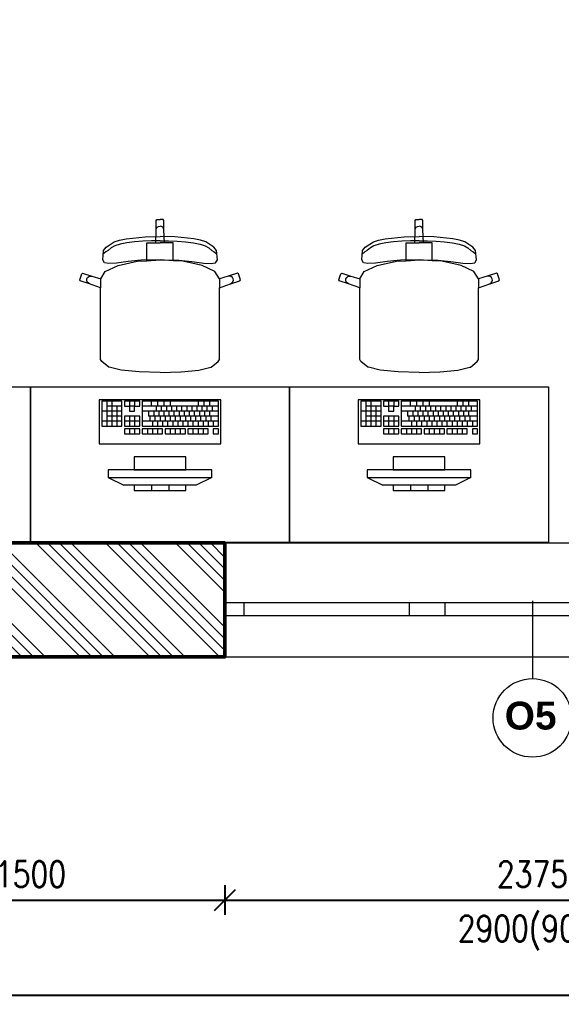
# Model space of a CAD drawing. Header units: millimetres. Extents: x 89194 to 559352, y -753138 to -204019.
# Drawn here: x 348532 to 350622, y -491953 to -488132 of the extents above; entities that cross this region are included whole.
import ezdxf

# ---------------------------------------------------------------- set-up
doc = ezdxf.new("R2010")
doc.units = ezdxf.units.MM
doc.header["$LTSCALE"] = 400
doc.header["$PDMODE"] = 3
for name, color, linetype, lineweight in [('RG_koty', 7, 'Continuous', 9), ('RG_nábytek', 32, 'Continuous', 9), ('RG_okna', 3, 'Continuous', 9), ('RG_popis okna', 131, 'Continuous', 9), ('RG_zdivo nové', 1, 'Continuous', 50), ('RG_šrafy', 253, 'Continuous', 9)]:
    doc.layers.add(name, color=color, linetype=linetype, lineweight=lineweight)
doc.styles.add('Arial 250', font='Arial Bold.ttf', dxfattribs={"height": 250})
doc.styles.add('Koty', font='romans.shx', dxfattribs={"width": 0.8})
doc.dimstyles.new('RG_50_vnitřní', dxfattribs={"dimscale": 50, "dimtxt": 2, "dimasz": 1.6, "dimexe": 1.15, "dimexo": 0, "dimgap": 1, "dimtad": 1, "dimdec": 0, "dimrnd": 5, "dimzin": 0, "dimdsep": 46, "dimtxsty": 'Koty', "dimblk1": 'OBLIQUE', "dimblk2": 'OBLIQUE', "dimsah": 1, "dimcen": 0.09, "dimclrd": 256, "dimclre": 256, "dimclrt": 2, "dimazin": 0, "dimtfac": 1, "dimtdec": 0, "dimtmove": 2, "dimatfit": 3, "dimfxl": 1.15, "dimfxlon": 1, "dimtolj": 1, "dimtzin": 0, "dimarcsym": 0})

# ---------------------------------------------------------------- blocks, each defined once
blk = doc.blocks.new('okno_2375')
at = {"layer": 'RG_okna'}
for points in [[(437181.1, -409465), (439556.1, -409465)], [(437181.1, -409695), (439556.1, -409695)], [(437256.1, -409745), (437256.1, -409695)], [(437894.1, -409745), (437894.1, -409695)], [(438030.1, -409695), (438030.1, -409745)], [(438707.1, -409695), (438707.1, -409745)], [(438843.1, -409745), (438843.1, -409695)], [(439481.1, -409745), (439481.1, -409695)], [(437181.1, -409745), (439556.1, -409745)], [(437181.1, -409905), (439556.1, -409905)]]:
    blk.add_lwpolyline(points, dxfattribs=at)
blk = doc.blocks.new('nabytek_mala_ucebna')
at = {"layer": 'RG_nábytek'}
for p, q in [((481063.9, -448223), (481066.9, -448220)), ((481063.9, -448259.9), (481063.9, -448223)), ((481063.9, -448259.9), (481065, -448254.2)), ((481065, -448254.2), (481068.3, -448249.3)), ((481066.9, -448220), (481079, -448220)), ((481068.3, -448249.3), (481073.2, -448246.1)), ((481073.2, -448246.1), (481079, -448245)), ((481091, -448220), (481079, -448220)), ((481084.7, -448246.1), (481079, -448245)), ((481089.6, -448249.3), (481084.7, -448246.1)), ((481092.9, -448254.2), (481089.6, -448249.3)), ((481094, -448223), (481091, -448220)), ((481094, -448259.9), (481092.9, -448254.2)), ((481094, -448259.9), (481094, -448223)), ((482063.9, -448223), (482066.9, -448220)), ((482063.9, -448259.9), (482063.9, -448223)), ((482063.9, -448259.9), (482065, -448254.2)), ((482065, -448254.2), (482068.3, -448249.3)), ((482066.9, -448220), (482079, -448220)), ((482068.3, -448249.3), (482073.2, -448246.1)), ((482073.2, -448246.1), (482079, -448245)), ((482091, -448220), (482079, -448220)), ((482084.7, -448246.1), (482079, -448245)), ((482089.6, -448249.3), (482084.7, -448246.1)), ((482092.9, -448254.2), (482089.6, -448249.3)), ((482094, -448223), (482091, -448220)), ((482094, -448259.9), (482092.9, -448254.2)), ((482094, -448259.9), (482094, -448223)), ((480922.4, -448298.8), (480948.2, -448294)), ((480948.2, -448294), (481021.5, -448287)), ((481021.5, -448287), (481079, -448284.8)), ((481062.1, -448309.8), (481063.9, -448259.9)), ((481136.5, -448287), (481079, -448284.8)), ((481095.8, -448309.8), (481094, -448259.9)), ((481209.7, -448294), (481136.5, -448287)), ((481235.5, -448298.8), (481209.7, -448294)), ((481922.4, -448298.8), (481948.2, -448294)), ((481948.2, -448294), (482021.5, -448287)), ((482021.5, -448287), (482079, -448284.8)), ((482062.1, -448309.8), (482063.9, -448259.9)), ((482136.5, -448287), (482079, -448284.8)), ((482095.8, -448309.8), (482094, -448259.9)), ((482209.7, -448294), (482136.5, -448287)), ((482235.5, -448298.8), (482209.7, -448294)), ((480860.9, -448339.3), (480871.4, -448326.1)), ((480871.4, -448326.1), (480902.4, -448306)), ((480890.9, -448328.4), (480879.2, -448338.5)), ((480904.1, -448320.8), (480890.9, -448328.4)), ((480902.4, -448306), (480922.4, -448298.8)), ((480924.5, -448314.5), (480904.1, -448320.8)), ((480950.4, -448309.6), (480924.5, -448314.5)), ((480980.4, -448305.9), (480950.4, -448309.6)), ((481012.9, -448303.3), (480980.4, -448305.9)), ((481046.2, -448301.9), (481012.9, -448303.3)), ((481028.6, -448339.7), (481028.6, -448309.8)), ((481028.6, -448309.8), (481062.1, -448309.8)), ((481079, -448301.4), (481046.2, -448301.9)), ((481062.1, -448309.8), (481079, -448309.8)), ((481079, -448301.4), (481111.7, -448301.9)), ((481095.8, -448309.8), (481079, -448309.8)), ((481129.3, -448309.8), (481095.8, -448309.8)), ((481111.7, -448301.9), (481145, -448303.3)), ((481129.3, -448339.7), (481129.3, -448309.8)), ((481145, -448303.3), (481177.5, -448305.9)), ((481177.5, -448305.9), (481207.5, -448309.6)), ((481207.5, -448309.6), (481233.4, -448314.5)), ((481233.4, -448314.5), (481253.8, -448320.8)), ((481255.5, -448306), (481235.5, -448298.8)), ((481253.8, -448320.8), (481267, -448328.4)), ((481286.5, -448326.1), (481255.5, -448306)), ((481267, -448328.4), (481278.7, -448338.5)), ((481297.1, -448339.3), (481286.5, -448326.1)), ((481860.9, -448339.3), (481871.4, -448326.1)), ((481871.4, -448326.1), (481902.4, -448306)), ((481890.9, -448328.4), (481879.2, -448338.5)), ((481904.1, -448320.8), (481890.9, -448328.4)), ((481902.4, -448306), (481922.4, -448298.8)), ((481924.5, -448314.5), (481904.1, -448320.8)), ((481950.4, -448309.6), (481924.5, -448314.5)), ((481980.4, -448305.9), (481950.4, -448309.6)), ((482012.9, -448303.3), (481980.4, -448305.9)), ((482046.2, -448301.9), (482012.9, -448303.3)), ((482028.6, -448339.7), (482028.6, -448309.8)), ((482028.6, -448309.8), (482062.1, -448309.8)), ((482079, -448301.4), (482046.2, -448301.9)), ((482062.1, -448309.8), (482079, -448309.8)), ((482079, -448301.4), (482111.7, -448301.9)), ((482095.8, -448309.8), (482079, -448309.8)), ((482129.3, -448309.8), (482095.8, -448309.8)), ((482111.7, -448301.9), (482145, -448303.3)), ((482129.3, -448339.7), (482129.3, -448309.8)), ((482145, -448303.3), (482177.5, -448305.9)), ((482177.5, -448305.9), (482207.5, -448309.6)), ((482207.5, -448309.6), (482233.4, -448314.5)), ((482233.4, -448314.5), (482253.8, -448320.8)), ((482255.5, -448306), (482235.5, -448298.8)), ((482253.8, -448320.8), (482267, -448328.4)), ((482286.5, -448326.1), (482255.5, -448306)), ((482267, -448328.4), (482278.7, -448338.5)), ((482297.1, -448339.3), (482286.5, -448326.1)), ((480857.6, -448375.3), (480860.9, -448339.3)), ((480863.9, -448349.8), (480860.2, -448352.4)), ((480870.2, -448344.7), (480863.9, -448349.8)), ((480879.2, -448338.5), (480870.2, -448344.7)), ((481028.6, -448378.4), (481028.6, -448339.7)), ((481129.3, -448378.4), (481129.3, -448339.7)), ((481278.7, -448338.5), (481287.7, -448344.7)), ((481287.7, -448344.7), (481294, -448349.8)), ((481294, -448349.8), (481297.7, -448352.4)), ((481300.3, -448375.3), (481297.1, -448339.3)), ((481857.6, -448375.3), (481860.9, -448339.3)), ((481863.9, -448349.8), (481860.2, -448352.4)), ((481870.2, -448344.7), (481863.9, -448349.8)), ((481879.2, -448338.5), (481870.2, -448344.7)), ((482028.6, -448378.4), (482028.6, -448339.7)), ((482129.3, -448378.4), (482129.3, -448339.7)), ((482278.7, -448338.5), (482287.7, -448344.7)), ((482287.7, -448344.7), (482294, -448349.8)), ((482294, -448349.8), (482297.7, -448352.4)), ((482300.3, -448375.3), (482297.1, -448339.3)), ((480864.3, -448386.9), (480857.6, -448375.3)), ((480881.5, -448389.9), (480864.3, -448386.9)), ((480867.1, -448420.4), (480916.8, -448396.7)), ((480910.4, -448387.4), (480881.5, -448389.9)), ((480955.7, -448381.5), (480910.4, -448387.4)), ((480916.8, -448396.7), (480991.2, -448380.8)), ((481006.7, -448376.9), (480955.7, -448381.5)), ((480991.2, -448380.8), (481028.6, -448378.4)), ((481079, -448374.5), (481006.7, -448376.9)), ((481028.6, -448378.4), (481079, -448375.2)), ((481079, -448374.5), (481151.3, -448376.9)), ((481129.3, -448378.4), (481079, -448375.2)), ((481166.7, -448380.8), (481129.3, -448378.4)), ((481151.3, -448376.9), (481202.2, -448381.5)), ((481241.1, -448396.7), (481166.7, -448380.8)), ((481202.2, -448381.5), (481247.5, -448387.4)), ((481290.8, -448420.4), (481241.1, -448396.7)), ((481247.5, -448387.4), (481276.4, -448389.9)), ((481276.4, -448389.9), (481293.6, -448386.9)), ((481293.6, -448386.9), (481300.3, -448375.3)), ((481864.3, -448386.9), (481857.6, -448375.3)), ((481881.5, -448389.9), (481864.3, -448386.9)), ((481867.1, -448420.4), (481916.8, -448396.7)), ((481910.4, -448387.4), (481881.5, -448389.9)), ((481955.7, -448381.5), (481910.4, -448387.4)), ((481916.8, -448396.7), (481991.2, -448380.8)), ((482006.7, -448376.9), (481955.7, -448381.5)), ((481991.2, -448380.8), (482028.6, -448378.4)), ((482079, -448374.5), (482006.7, -448376.9)), ((482028.6, -448378.4), (482079, -448375.2)), ((482079, -448374.5), (482151.3, -448376.9)), ((482129.3, -448378.4), (482079, -448375.2)), ((482166.7, -448380.8), (482129.3, -448378.4)), ((482151.3, -448376.9), (482202.2, -448381.5)), ((482241.1, -448396.7), (482166.7, -448380.8)), ((482202.2, -448381.5), (482247.5, -448387.4)), ((482290.8, -448420.4), (482241.1, -448396.7)), ((482247.5, -448387.4), (482276.4, -448389.9)), ((482276.4, -448389.9), (482293.6, -448386.9)), ((482293.6, -448386.9), (482300.3, -448375.3)), ((480769, -448451.9), (480776.4, -448429.1)), ((480776.4, -448429.1), (480780.2, -448427.2)), ((480780.2, -448427.2), (480815.6, -448438.6)), ((480796.6, -448448.2), (480799.5, -448443.1)), ((480799.5, -448443.1), (480804.1, -448439.5)), ((480804.1, -448439.5), (480809.8, -448437.9)), ((480809.8, -448437.9), (480815.6, -448438.6)), ((480815.6, -448438.6), (480849.8, -448448.3)), ((480849.8, -448448.3), (480867.1, -448420.4)), ((481308.1, -448448.3), (481290.8, -448420.4)), ((481342.3, -448438.6), (481308.1, -448448.3)), ((481377.7, -448427.2), (481342.3, -448438.6)), ((481348.1, -448437.9), (481342.3, -448438.6)), ((481353.8, -448439.5), (481348.1, -448437.9)), ((481358.4, -448443.1), (481353.8, -448439.5)), ((481361.3, -448448.2), (481358.4, -448443.1)), ((481381.5, -448429.1), (481377.7, -448427.2)), ((481389, -448451.9), (481381.5, -448429.1)), ((481769, -448451.9), (481776.4, -448429.1)), ((481776.4, -448429.1), (481780.2, -448427.2)), ((481780.2, -448427.2), (481815.6, -448438.6)), ((481796.6, -448448.2), (481799.5, -448443.1)), ((481799.5, -448443.1), (481804.1, -448439.5)), ((481804.1, -448439.5), (481809.8, -448437.9)), ((481809.8, -448437.9), (481815.6, -448438.6)), ((481815.6, -448438.6), (481849.8, -448448.3)), ((481849.8, -448448.3), (481867.1, -448420.4)), ((482308.1, -448448.3), (482290.8, -448420.4)), ((482342.3, -448438.6), (482308.1, -448448.3)), ((482377.7, -448427.2), (482342.3, -448438.6)), ((482348.1, -448437.9), (482342.3, -448438.6)), ((482353.8, -448439.5), (482348.1, -448437.9)), ((482358.4, -448443.1), (482353.8, -448439.5)), ((482361.3, -448448.2), (482358.4, -448443.1)), ((482381.5, -448429.1), (482377.7, -448427.2)), ((482389, -448451.9), (482381.5, -448429.1)), ((480770.9, -448455.7), (480769, -448451.9)), ((480806.3, -448467.1), (480770.9, -448455.7)), ((480795.9, -448454), (480796.6, -448448.2)), ((480797.5, -448459.6), (480795.9, -448454)), ((480801.2, -448464.2), (480797.5, -448459.6)), ((480806.3, -448467.1), (480801.2, -448464.2)), ((480849.7, -448482.8), (480806.3, -448467.1)), ((480849.7, -448448.5), (480849.8, -448448.3)), ((480849.7, -448448.5), (480849.7, -448482.8)), ((480849.7, -448691.9), (480849.7, -448482.8)), ((481308.2, -448448.5), (481308.1, -448448.3)), ((481308.2, -448448.5), (481308.2, -448482.8)), ((481308.2, -448482.8), (481351.6, -448467.1)), ((481308.2, -448691.9), (481308.2, -448482.8)), ((481351.6, -448467.1), (481387, -448455.7)), ((481351.6, -448467.1), (481356.7, -448464.2)), ((481356.7, -448464.2), (481360.4, -448459.6)), ((481360.4, -448459.6), (481362, -448454)), ((481362, -448454), (481361.3, -448448.2)), ((481387, -448455.7), (481389, -448451.9)), ((481770.9, -448455.7), (481769, -448451.9)), ((481806.3, -448467.1), (481770.9, -448455.7)), ((481795.9, -448454), (481796.6, -448448.2)), ((481797.5, -448459.6), (481795.9, -448454)), ((481801.2, -448464.2), (481797.5, -448459.6)), ((481806.3, -448467.1), (481801.2, -448464.2)), ((481849.7, -448482.8), (481806.3, -448467.1)), ((481849.7, -448448.5), (481849.8, -448448.3)), ((481849.7, -448448.5), (481849.7, -448482.8)), ((481849.7, -448691.9), (481849.7, -448482.8)), ((482308.2, -448448.5), (482308.1, -448448.3)), ((482308.2, -448448.5), (482308.2, -448482.8)), ((482308.2, -448482.8), (482351.6, -448467.1)), ((482308.2, -448691.9), (482308.2, -448482.8)), ((482351.6, -448467.1), (482387, -448455.7)), ((482351.6, -448467.1), (482356.7, -448464.2)), ((482356.7, -448464.2), (482360.4, -448459.6)), ((482360.4, -448459.6), (482362, -448454)), ((482362, -448454), (482361.3, -448448.2)), ((482387, -448455.7), (482389, -448451.9)), ((480849.7, -448727.9), (480849.7, -448691.9)), ((481308.2, -448727.9), (481308.2, -448691.9)), ((481849.7, -448727.9), (481849.7, -448691.9)), ((482308.2, -448727.9), (482308.2, -448691.9)), ((480849.7, -448759), (480849.7, -448727.9)), ((481308.2, -448759), (481308.2, -448727.9)), ((481849.7, -448759), (481849.7, -448727.9)), ((482308.2, -448759), (482308.2, -448727.9)), ((480854.2, -448767.6), (480849.7, -448759)), ((480881, -448788.7), (480854.2, -448767.6)), ((480883.2, -448789.6), (480881, -448788.7)), ((480929.1, -448800.3), (480883.2, -448789.6)), ((481228.8, -448800.3), (481274.7, -448789.6)), ((481274.7, -448789.6), (481276.9, -448788.7)), ((481276.9, -448788.7), (481303.7, -448767.6)), ((481303.7, -448767.6), (481308.2, -448759)), ((481854.2, -448767.6), (481849.7, -448759)), ((481881, -448788.7), (481854.2, -448767.6)), ((481883.2, -448789.6), (481881, -448788.7)), ((481929.1, -448800.3), (481883.2, -448789.6)), ((482228.8, -448800.3), (482274.7, -448789.6)), ((482274.7, -448789.6), (482276.9, -448788.7)), ((482276.9, -448788.7), (482303.7, -448767.6)), ((482303.7, -448767.6), (482308.2, -448759)), ((480997.9, -448807.5), (480929.1, -448800.3)), ((480998.9, -448807.6), (480997.9, -448807.5)), ((481079, -448810), (480998.9, -448807.6)), ((481079, -448810), (481159, -448807.6)), ((481159, -448807.6), (481160.1, -448807.5)), ((481160.1, -448807.5), (481228.8, -448800.3)), ((481997.9, -448807.5), (481929.1, -448800.3)), ((481998.9, -448807.6), (481997.9, -448807.5)), ((482079, -448810), (481998.9, -448807.6)), ((482079, -448810), (482159, -448807.6)), ((482159, -448807.6), (482160.1, -448807.5)), ((482160.1, -448807.5), (482228.8, -448800.3)), ((479579, -448865), (480579, -448865)), ((480579, -448865), (480579, -449465)), ((480579, -448865), (481579, -448865)), ((480579, -449465), (480579, -448865)), ((481579, -448865), (481579, -449465)), ((481579, -448865), (482579, -448865)), ((481579, -449465), (481579, -448865)), ((482579, -448865), (482579, -449465)), ((481314, -448915), (480844, -448915)), ((480844, -448915), (480844, -449085)), ((480932.1, -448919.9), (480853.7, -448919.9)), ((480853.7, -448919.9), (480853.7, -449016.8)), ((480873.3, -448919.9), (480873.3, -449016.8)), ((480932.1, -448939.3), (480873.3, -448939.3)), ((480892.9, -448919.9), (480892.9, -449016.8)), ((480912.5, -448939.3), (480912.5, -449016.8)), ((480932.1, -449016.8), (480932.1, -448919.9)), ((481000.6, -448919.9), (480941.9, -448919.9)), ((480941.9, -448919.9), (480941.9, -448939.3)), ((480941.9, -448939.3), (480961.5, -448939.3)), ((480961.5, -448919.9), (480961.5, -448939.3)), ((480961.5, -448939.3), (480961.5, -448958.7)), ((480981, -448939.3), (480961.5, -448939.3)), ((480981, -448919.9), (480981, -448939.3)), ((480981, -448958.7), (480981, -448939.3)), ((480981, -448939.3), (481000.6, -448939.3)), ((481000.6, -448939.3), (481000.6, -448919.9)), ((481304.2, -448919.9), (481010.4, -448919.9)), ((481010.4, -448919.9), (481010.4, -449016.8)), ((481304.2, -448939.3), (481010.4, -448939.3)), ((481044.7, -448919.9), (481044.7, -448939.3)), ((481064.3, -448939.3), (481064.3, -448958.7)), ((481069.2, -448919.9), (481069.2, -448939.3)), ((481083.8, -448939.3), (481083.8, -448958.7)), ((481093.6, -448919.9), (481093.6, -448939.3)), ((481103.4, -448939.3), (481103.4, -448958.7)), ((481118.1, -448919.9), (481118.1, -448939.3)), ((481123, -448939.3), (481123, -448958.7)), ((481142.6, -448939.3), (481142.6, -448958.7)), ((481162.2, -448939.3), (481162.2, -448958.7)), ((481181.8, -448939.3), (481181.8, -448958.7)), ((481201.3, -448939.3), (481201.3, -448958.7)), ((481220.9, -448939.3), (481220.9, -448958.7)), ((481225.8, -448919.9), (481225.8, -448939.3)), ((481240.5, -448939.3), (481240.5, -448958.7)), ((481247.9, -448919.9), (481247.9, -448939.3)), ((481260.1, -448939.3), (481260.1, -448958.7)), ((481269.9, -448919.9), (481269.9, -448939.3)), ((481279.7, -448939.3), (481279.7, -448958.7)), ((481304.2, -449016.8), (481304.2, -448919.9)), ((481314, -449085), (481314, -448915)), ((482314, -448915), (481844, -448915)), ((481844, -448915), (481844, -449085)), ((481932.1, -448919.9), (481853.7, -448919.9)), ((481853.7, -448919.9), (481853.7, -449016.8)), ((481873.3, -448919.9), (481873.3, -449016.8)), ((481932.1, -448939.3), (481873.3, -448939.3)), ((481892.9, -448919.9), (481892.9, -449016.8)), ((481912.5, -448939.3), (481912.5, -449016.8)), ((481932.1, -449016.8), (481932.1, -448919.9)), ((482000.6, -448919.9), (481941.9, -448919.9)), ((481941.9, -448919.9), (481941.9, -448939.3)), ((481941.9, -448939.3), (481961.5, -448939.3)), ((481961.5, -448919.9), (481961.5, -448939.3)), ((481961.5, -448939.3), (481961.5, -448958.7)), ((481981, -448939.3), (481961.5, -448939.3)), ((481981, -448919.9), (481981, -448939.3)), ((481981, -448958.7), (481981, -448939.3)), ((481981, -448939.3), (482000.6, -448939.3)), ((482000.6, -448939.3), (482000.6, -448919.9)), ((482304.2, -448919.9), (482010.4, -448919.9)), ((482010.4, -448919.9), (482010.4, -449016.8)), ((482304.2, -448939.3), (482010.4, -448939.3)), ((482044.7, -448919.9), (482044.7, -448939.3)), ((482064.3, -448939.3), (482064.3, -448958.7)), ((482069.2, -448919.9), (482069.2, -448939.3)), ((482083.8, -448939.3), (482083.8, -448958.7)), ((482093.6, -448919.9), (482093.6, -448939.3)), ((482103.4, -448939.3), (482103.4, -448958.7)), ((482118.1, -448919.9), (482118.1, -448939.3)), ((482123, -448939.3), (482123, -448958.7)), ((482142.6, -448939.3), (482142.6, -448958.7)), ((482162.2, -448939.3), (482162.2, -448958.7)), ((482181.8, -448939.3), (482181.8, -448958.7)), ((482201.3, -448939.3), (482201.3, -448958.7)), ((482220.9, -448939.3), (482220.9, -448958.7)), ((482225.8, -448919.9), (482225.8, -448939.3)), ((482240.5, -448939.3), (482240.5, -448958.7)), ((482247.9, -448919.9), (482247.9, -448939.3)), ((482260.1, -448939.3), (482260.1, -448958.7)), ((482269.9, -448919.9), (482269.9, -448939.3)), ((482279.7, -448939.3), (482279.7, -448958.7)), ((482304.2, -449016.8), (482304.2, -448919.9)), ((482314, -449085), (482314, -448915)), ((480932.1, -448958.7), (480853.7, -448958.7)), ((480932.1, -448978.1), (480873.3, -448978.1)), ((481000.6, -448978.1), (480941.9, -448978.1)), ((480941.9, -448978.1), (480941.9, -449016.8)), ((480961.5, -448958.7), (480981, -448958.7)), ((480961.5, -448978.1), (480961.5, -449016.8)), ((480981, -448978.1), (480981, -449016.8)), ((481000.6, -449016.8), (481000.6, -448978.1)), ((481304.2, -448958.7), (481010.4, -448958.7)), ((481034.9, -448958.7), (481034.9, -448978.1)), ((481304.2, -448978.1), (481034.9, -448978.1)), ((481039.8, -448978.1), (481039.8, -448997.5)), ((481054.5, -448958.7), (481054.5, -448978.1)), ((481059.4, -448978.1), (481059.4, -448997.5)), ((481074.1, -448958.7), (481074.1, -448978.1)), ((481079, -448978.1), (481079, -448997.5)), ((481093.6, -448958.7), (481093.6, -448978.1)), ((481098.5, -448978.1), (481098.5, -448997.5)), ((481113.2, -448958.7), (481113.2, -448978.1)), ((481118.1, -448978.1), (481118.1, -448997.5)), ((481132.8, -448958.7), (481132.8, -448978.1)), ((481137.7, -448978.1), (481137.7, -448997.5)), ((481152.4, -448958.7), (481152.4, -448978.1)), ((481157.3, -448978.1), (481157.3, -448997.5)), ((481172, -448958.7), (481172, -448978.1)), ((481176.9, -448978.1), (481176.9, -448997.5)), ((481191.6, -448958.7), (481191.6, -448978.1)), ((481196.5, -448978.1), (481196.5, -448997.5)), ((481211.1, -448958.7), (481211.1, -448978.1)), ((481216, -448978.1), (481216, -448997.5)), ((481230.7, -448958.7), (481230.7, -448978.1)), ((481235.6, -448978.1), (481235.6, -448997.5)), ((481250.3, -448958.7), (481250.3, -448978.1)), ((481255.2, -448978.1), (481255.2, -448997.5)), ((481269.9, -448958.7), (481269.9, -448978.1)), ((481274.8, -448978.1), (481274.8, -448997.5)), ((481932.1, -448958.7), (481853.7, -448958.7)), ((481932.1, -448978.1), (481873.3, -448978.1)), ((482000.6, -448978.1), (481941.9, -448978.1)), ((481941.9, -448978.1), (481941.9, -449016.8)), ((481961.5, -448958.7), (481981, -448958.7)), ((481961.5, -448978.1), (481961.5, -449016.8)), ((481981, -448978.1), (481981, -449016.8)), ((482000.6, -449016.8), (482000.6, -448978.1)), ((482304.2, -448958.7), (482010.4, -448958.7)), ((482034.9, -448958.7), (482034.9, -448978.1)), ((482304.2, -448978.1), (482034.9, -448978.1)), ((482039.8, -448978.1), (482039.8, -448997.5)), ((482054.5, -448958.7), (482054.5, -448978.1)), ((482059.4, -448978.1), (482059.4, -448997.5)), ((482074.1, -448958.7), (482074.1, -448978.1)), ((482079, -448978.1), (482079, -448997.5)), ((482093.6, -448958.7), (482093.6, -448978.1)), ((482098.5, -448978.1), (482098.5, -448997.5)), ((482113.2, -448958.7), (482113.2, -448978.1)), ((482118.1, -448978.1), (482118.1, -448997.5)), ((482132.8, -448958.7), (482132.8, -448978.1)), ((482137.7, -448978.1), (482137.7, -448997.5)), ((482152.4, -448958.7), (482152.4, -448978.1)), ((482157.3, -448978.1), (482157.3, -448997.5)), ((482172, -448958.7), (482172, -448978.1)), ((482176.9, -448978.1), (482176.9, -448997.5)), ((482191.6, -448958.7), (482191.6, -448978.1)), ((482196.5, -448978.1), (482196.5, -448997.5)), ((482211.1, -448958.7), (482211.1, -448978.1)), ((482216, -448978.1), (482216, -448997.5)), ((482230.7, -448958.7), (482230.7, -448978.1)), ((482235.6, -448978.1), (482235.6, -448997.5)), ((482250.3, -448958.7), (482250.3, -448978.1)), ((482255.2, -448978.1), (482255.2, -448997.5)), ((482269.9, -448958.7), (482269.9, -448978.1)), ((482274.8, -448978.1), (482274.8, -448997.5)), ((480932.1, -448997.5), (480853.7, -448997.5)), ((480853.7, -449016.8), (480932.1, -449016.8)), ((481000.6, -448997.5), (480941.9, -448997.5)), ((480941.9, -449016.8), (481000.6, -449016.8)), ((481304.2, -448997.5), (481010.4, -448997.5)), ((481010.4, -449016.8), (481304.2, -449016.8)), ((481049.6, -448997.5), (481049.6, -449016.8)), ((481069.2, -448997.5), (481069.2, -449016.8)), ((481088.7, -448997.5), (481088.7, -449016.8)), ((481108.3, -448997.5), (481108.3, -449016.8)), ((481127.9, -448997.5), (481127.9, -449016.8)), ((481147.5, -448997.5), (481147.5, -449016.8)), ((481167.1, -448997.5), (481167.1, -449016.8)), ((481186.7, -448997.5), (481186.7, -449016.8)), ((481206.2, -448997.5), (481206.2, -449016.8)), ((481225.8, -448997.5), (481225.8, -449016.8)), ((481245.4, -448997.5), (481245.4, -449016.8)), ((481265, -448997.5), (481265, -449016.8)), ((481284.6, -448997.5), (481284.6, -449016.8)), ((481932.1, -448997.5), (481853.7, -448997.5)), ((481853.7, -449016.8), (481932.1, -449016.8)), ((482000.6, -448997.5), (481941.9, -448997.5)), ((481941.9, -449016.8), (482000.6, -449016.8)), ((482304.2, -448997.5), (482010.4, -448997.5)), ((482010.4, -449016.8), (482304.2, -449016.8)), ((482049.6, -448997.5), (482049.6, -449016.8)), ((482069.2, -448997.5), (482069.2, -449016.8)), ((482088.7, -448997.5), (482088.7, -449016.8)), ((482108.3, -448997.5), (482108.3, -449016.8)), ((482127.9, -448997.5), (482127.9, -449016.8)), ((482147.5, -448997.5), (482147.5, -449016.8)), ((482167.1, -448997.5), (482167.1, -449016.8)), ((482186.7, -448997.5), (482186.7, -449016.8)), ((482206.2, -448997.5), (482206.2, -449016.8)), ((482225.8, -448997.5), (482225.8, -449016.8)), ((482245.4, -448997.5), (482245.4, -449016.8)), ((482265, -448997.5), (482265, -449016.8)), ((482284.6, -448997.5), (482284.6, -449016.8)), ((481000.6, -449026.5), (480941.9, -449026.5)), ((480941.9, -449026.5), (480941.9, -449045.9)), ((480941.9, -449045.9), (481000.6, -449045.9)), ((480961.5, -449026.5), (480961.5, -449045.9)), ((480981, -449026.5), (480981, -449045.9)), ((481000.6, -449045.9), (481000.6, -449026.5)), ((481088.7, -449026.5), (481010.4, -449026.5)), ((481010.4, -449026.5), (481010.4, -449045.9)), ((481010.4, -449045.9), (481088.7, -449045.9)), ((481030, -449026.5), (481030, -449045.9)), ((481049.6, -449026.5), (481049.6, -449045.9)), ((481069.2, -449026.5), (481069.2, -449045.9)), ((481088.7, -449045.9), (481088.7, -449026.5)), ((481176.9, -449026.5), (481098.5, -449026.5)), ((481098.5, -449026.5), (481098.5, -449045.9)), ((481098.5, -449045.9), (481176.9, -449045.9)), ((481118.1, -449026.5), (481118.1, -449045.9)), ((481137.7, -449026.5), (481137.7, -449045.9)), ((481157.3, -449026.5), (481157.3, -449045.9)), ((481176.9, -449045.9), (481176.9, -449026.5)), ((481265, -449026.5), (481186.7, -449026.5)), ((481186.7, -449026.5), (481186.7, -449045.9)), ((481186.7, -449045.9), (481265, -449045.9)), ((481206.2, -449026.5), (481206.2, -449045.9)), ((481225.8, -449026.5), (481225.8, -449045.9)), ((481245.4, -449026.5), (481245.4, -449045.9)), ((481265, -449045.9), (481265, -449026.5)), ((481304.2, -449026.5), (481284.6, -449026.5)), ((481284.6, -449026.5), (481284.6, -449045.9)), ((481284.6, -449045.9), (481304.2, -449045.9)), ((481304.2, -449045.9), (481304.2, -449026.5)), ((482000.6, -449026.5), (481941.9, -449026.5)), ((481941.9, -449026.5), (481941.9, -449045.9)), ((481941.9, -449045.9), (482000.6, -449045.9)), ((481961.5, -449026.5), (481961.5, -449045.9)), ((481981, -449026.5), (481981, -449045.9)), ((482000.6, -449045.9), (482000.6, -449026.5)), ((482088.7, -449026.5), (482010.4, -449026.5)), ((482010.4, -449026.5), (482010.4, -449045.9)), ((482010.4, -449045.9), (482088.7, -449045.9)), ((482030, -449026.5), (482030, -449045.9)), ((482049.6, -449026.5), (482049.6, -449045.9)), ((482069.2, -449026.5), (482069.2, -449045.9)), ((482088.7, -449045.9), (482088.7, -449026.5)), ((482176.9, -449026.5), (482098.5, -449026.5)), ((482098.5, -449026.5), (482098.5, -449045.9)), ((482098.5, -449045.9), (482176.9, -449045.9)), ((482118.1, -449026.5), (482118.1, -449045.9)), ((482137.7, -449026.5), (482137.7, -449045.9)), ((482157.3, -449026.5), (482157.3, -449045.9)), ((482176.9, -449045.9), (482176.9, -449026.5)), ((482265, -449026.5), (482186.7, -449026.5)), ((482186.7, -449026.5), (482186.7, -449045.9)), ((482186.7, -449045.9), (482265, -449045.9)), ((482206.2, -449026.5), (482206.2, -449045.9)), ((482225.8, -449026.5), (482225.8, -449045.9)), ((482245.4, -449026.5), (482245.4, -449045.9)), ((482265, -449045.9), (482265, -449026.5)), ((482304.2, -449026.5), (482284.6, -449026.5)), ((482284.6, -449026.5), (482284.6, -449045.9)), ((482284.6, -449045.9), (482304.2, -449045.9)), ((482304.2, -449045.9), (482304.2, -449026.5)), ((480844, -449085), (481314, -449085)), ((481844, -449085), (482314, -449085)), ((481179, -449135), (480979, -449135)), ((480979, -449135), (480979, -449185)), ((481179, -449185), (481179, -449135)), ((482179, -449135), (481979, -449135)), ((481979, -449135), (481979, -449185)), ((482179, -449185), (482179, -449135)), ((481279, -449185), (480879, -449185)), ((480879, -449185), (480879, -449215)), ((480979, -449185), (481179, -449185)), ((481279, -449215), (481279, -449185)), ((482279, -449185), (481879, -449185)), ((481879, -449185), (481879, -449215)), ((481979, -449185), (482179, -449185)), ((482279, -449215), (482279, -449185)), ((480879, -449215), (481279, -449215)), ((480879, -449215), (480939, -449245)), ((481219, -449245), (480939, -449245)), ((481179, -449245), (480979, -449245)), ((480979, -449245), (480979, -449265)), ((481045.6, -449245), (481045.6, -449265)), ((481112.3, -449245), (481112.3, -449265)), ((481179, -449265), (481179, -449245)), ((481279, -449215), (481219, -449245)), ((481879, -449215), (482279, -449215)), ((481879, -449215), (481939, -449245)), ((482219, -449245), (481939, -449245)), ((482179, -449245), (481979, -449245)), ((481979, -449245), (481979, -449265)), ((482045.6, -449245), (482045.6, -449265)), ((482112.3, -449245), (482112.3, -449265)), ((482179, -449265), (482179, -449245)), ((482279, -449215), (482219, -449245)), ((480979, -449265), (481179, -449265)), ((481979, -449265), (482179, -449265)), ((480579, -449465), (479579, -449465)), ((481579, -449465), (480579, -449465)), ((482579, -449465), (481579, -449465))]:
    blk.add_line(p, q, dxfattribs=at)
blk = doc.blocks.new('_Oblique')
at = {"color": 0, "linetype": 'ByBlock', "lineweight": -2}
blk.add_line((-0.5, -0.5), (0.5, 0.5), dxfattribs=at)
blk = doc.blocks.new('*D383')
at = {"layer": 'Defpoints', "color": 0, "transparency": 16777216}
for p in [(347823.3, -490590.2), (349323.3, -490590.2), (349323.3, -491527.9)]:
    blk.add_point(p, dxfattribs=at)
at = {"layer": 'RG_koty', "lineweight": -2, "transparency": 16777216}
for p, q in [((347823.3, -491470.4), (347823.3, -491585.4)), ((349323.3, -491470.4), (349323.3, -491585.4)), ((347823.3, -491527.9), (349323.3, -491527.9))]:
    blk.add_line(p, q, dxfattribs=at)
at = {"layer": 'RG_koty', "lineweight": -2, "transparency": 16777216, "xscale": 80, "yscale": 80, "zscale": 80, "rotation": 180}
blk.add_blockref('_Oblique', (347823.3, -491527.9), dxfattribs=at)
at = {"layer": 'RG_koty', "lineweight": -2, "transparency": 16777216, "xscale": 80, "yscale": 80, "zscale": 80}
blk.add_blockref('_Oblique', (349323.3, -491527.9), dxfattribs=at)
at = {"layer": 'RG_koty', "color": 2, "transparency": 16777216, "insert": (348573.3, -491427.9), "char_height": 100, "attachment_point": 5, "style": 'Koty'}
blk.add_mtext('\\A1;1500', dxfattribs=at)
blk = doc.blocks.new('*D384')
at = {"layer": 'Defpoints', "color": 0, "transparency": 16777216}
for p in [(349323.3, -490590.2), (351698.3, -490590.2), (351698.3, -491527.9)]:
    blk.add_point(p, dxfattribs=at)
at = {"layer": 'RG_koty', "lineweight": -2, "transparency": 16777216}
for p, q in [((349323.3, -491470.4), (349323.3, -491585.4)), ((351698.3, -491470.4), (351698.3, -491585.4)), ((349323.3, -491527.9), (351698.3, -491527.9))]:
    blk.add_line(p, q, dxfattribs=at)
at = {"layer": 'RG_koty', "lineweight": -2, "transparency": 16777216, "xscale": 80, "yscale": 80, "zscale": 80, "rotation": 180}
blk.add_blockref('_Oblique', (349323.3, -491527.9), dxfattribs=at)
at = {"layer": 'RG_koty', "lineweight": -2, "transparency": 16777216, "xscale": 80, "yscale": 80, "zscale": 80}
blk.add_blockref('_Oblique', (351698.3, -491527.9), dxfattribs=at)
at = {"layer": 'RG_koty', "color": 2, "transparency": 16777216, "char_height": 100, "attachment_point": 5, "style": 'Koty'}
for s, insert in [('\\A1;2375', (350510.8, -491427.9)), ('\\A1;2900(900)', (350510.8, -491654.1))]:
    blk.add_mtext(s, dxfattribs=dict(at, insert=insert))
blk = doc.blocks.new('*D386')
at = {"layer": 'Defpoints', "color": 0, "transparency": 16777216}
for p in [(333858.3, -490590.2), (352738.3, -490590.2), (352738.3, -491895.3)]:
    blk.add_point(p, dxfattribs=at)
at = {"layer": 'RG_koty', "lineweight": -2, "transparency": 16777216}
for p, q in [((333858.3, -491837.8), (333858.3, -491952.8)), ((352738.3, -491837.8), (352738.3, -491952.8)), ((333858.3, -491895.3), (352738.3, -491895.3))]:
    blk.add_line(p, q, dxfattribs=at)
at = {"layer": 'RG_koty', "lineweight": -2, "transparency": 16777216, "xscale": 80, "yscale": 80, "zscale": 80, "rotation": 180}
blk.add_blockref('_Oblique', (333858.3, -491895.3), dxfattribs=at)
at = {"layer": 'RG_koty', "lineweight": -2, "transparency": 16777216, "xscale": 80, "yscale": 80, "zscale": 80}
blk.add_blockref('_Oblique', (352738.3, -491895.3), dxfattribs=at)
at = {"layer": 'RG_koty', "color": 2, "transparency": 16777216, "insert": (343298.3, -491795.3), "char_height": 100, "attachment_point": 5, "style": 'Koty'}
blk.add_mtext('\\A1;18880', dxfattribs=at)

msp = doc.modelspace()

# ---------------------------------------------------------------- hatches: boundary and pattern name
at = {"layer": 'RG_šrafy'}
h = msp.add_hatch(dxfattribs=at)
h.set_pattern_fill('ANSI34,_O', color=256, scale=10, angle=90)
h.set_pattern_definition([(135, (-38756.65, -88521.15), (-134.70384, -134.70384), []), (135, (-38756.65, -88476.25), (-134.70384, -134.70384), []), (135, (-38756.65, -88431.34), (-134.70384, -134.70384), []), (135, (-38756.65, -88386.44), (-134.70384, -134.70384), [])])
h.paths.add_polyline_path([(334298.3, -482680.2), (334298.3, -482490.2), (334298.3, -479910.2), (334298.3, -479794.7), (333858.4, -479794.7), (333858.3, -490590.2), (334898.3, -490590.2), (334898.3, -490150.2), (334298.3, -490150.2), (334298.3, -488150.2)])
h.paths.add_polyline_path([(337698.3, -490150.2), (337698.3, -490150.2), (336998.3, -490150.2), (336698.3, -490150.2), (336198.3, -490150.2), (336198.3, -490590.2), (337698.3, -490590.2)])
h.paths.add_polyline_path([(340073.3, -490150.2), (340073.3, -490590.2), (341573.3, -490590.2), (341573.3, -490150.2)])
h.paths.add_polyline_path([(345448.3, -490150.2), (345448.3, -490150.2), (344848.3, -490150.2), (344548.3, -490150.2), (343948.3, -490150.2), (343948.3, -490590.2), (343948.3, -490590.2), (345448.3, -490590.2)])
h.paths.add_polyline_path([(349323.3, -490150.2), (349323.3, -490150.2), (347823.3, -490150.2), (347823.3, -490590.2), (349323.3, -490590.2)])
h.paths.add_polyline_path([(352738.3, -485447), (352298.4, -485292), (352298.4, -486220.2), (352298.4, -487220.2), (352298.4, -488202.2), (352298.4, -489184.2), (352298.4, -490150.2), (351698.4, -490150.2), (351698.4, -490166.2), (351698.3, -490590.2), (352738.3, -490590.2)])

# ---------------------------------------------------------------- linework, layer by layer
at = {"layer": 'RG_popis okna'}
msp.add_line((350510.8, -490373.7), (350510.8, -490673.7), dxfattribs=at)
msp.add_circle((350510.8, -490825.2), 151.6, dxfattribs=at)
at = {"layer": 'RG_zdivo nové'}
msp.add_lwpolyline([(347823.3, -490150.2), (349323.3, -490150.2), (349323.3, -490590.2), (347823.3, -490590.2)], close=True, dxfattribs=at)

# ---------------------------------------------------------------- block references
at = {"layer": 'RG_nábytek'}
msp.add_blockref('nabytek_mala_ucebna', (-132005.6, -40683.1), dxfattribs=at)
at = {"layer": 'RG_okna'}
msp.add_blockref('okno_2375', (-87857.8, -80685.1), dxfattribs=at)

# ---------------------------------------------------------------- texts
at = {"layer": 'RG_popis okna', "insert": (350504.1, -490817.2), "char_height": 107.4, "width": 314.064, "attachment_point": 5, "style": 'Arial 250'}
msp.add_mtext('O5', dxfattribs=at)

# ---------------------------------------------------------------- dimensions: what is measured, and where the dimension line sits
at = {"layer": 'RG_koty'}
for base, p1, p2, picture, middle in [((352738.3, -491895.3), (333858.3, -490590.2), (352738.3, -490590.2), '*D386', (343298.3, -491795.3)), ((349323.3, -491527.9), (347823.3, -490590.2), (349323.3, -490590.2), '*D383', (348573.3, -491427.9))]:
    dim = msp.add_linear_dim(base=base, p1=p1, p2=p2, dimstyle='RG_50_vnitřní', dxfattribs=at)
    dim.commit()
    dim.dimension.update_dxf_attribs({"geometry": picture, "text_midpoint": middle})
dim = msp.add_linear_dim(base=(351698.3, -491527.9), p1=(349323.3, -490590.2), p2=(351698.3, -490590.2), text='<>\\X2900(900)', dimstyle='RG_50_vnitřní', dxfattribs=at)
dim.commit()
dim.dimension.update_dxf_attribs({"geometry": '*D384', "text_midpoint": (350510.8, -491527.9)})

doc.saveas('drawing.dxf')
